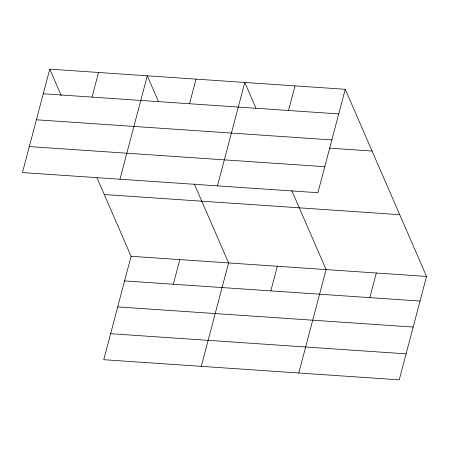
<?xml version="1.0" encoding="UTF-8"?>
<svg xmlns="http://www.w3.org/2000/svg" width="449" height="449" viewBox="0 0 449 449"><rect width="100%" height="100%" fill="white"/><g stroke="black" fill="none" stroke-linecap="round" stroke-linejoin="round"><path stroke-width="0.67" d="M49.772 69.157L22.45 172.573L317.914 192.711L345.242 89.295L49.772 69.157L61.232 95.53M92.023 97.102L98.527 72.48M119.956 179.218L147.278 75.802L158.458 101.53M96.99 177.826L131.086 256.289L103.758 359.705L399.228 379.843L426.55 276.427L345.242 89.295M189.523 103.747L196.028 79.125M173.331 284.234L179.836 259.612M217.456 185.864L244.784 82.448L255.964 108.175M201.264 366.35L228.586 262.934L194.215 183.826M288.505 110.493L295.01 85.871M270.831 290.879L277.342 266.257M298.77 372.996L326.092 269.58L291.721 190.471M369.813 297.631L376.318 273.003M43.267 93.779L338.731 113.917M36.397 119.782L331.862 139.92M329.515 148.148L372.069 151.049M29.32 146.57L324.784 166.708M104.252 194.535L399.717 214.673M131.086 256.289L426.55 276.427M124.581 280.911L420.045 301.055M117.705 306.914L413.175 327.052M110.628 333.702L406.098 353.846"/></g></svg>
